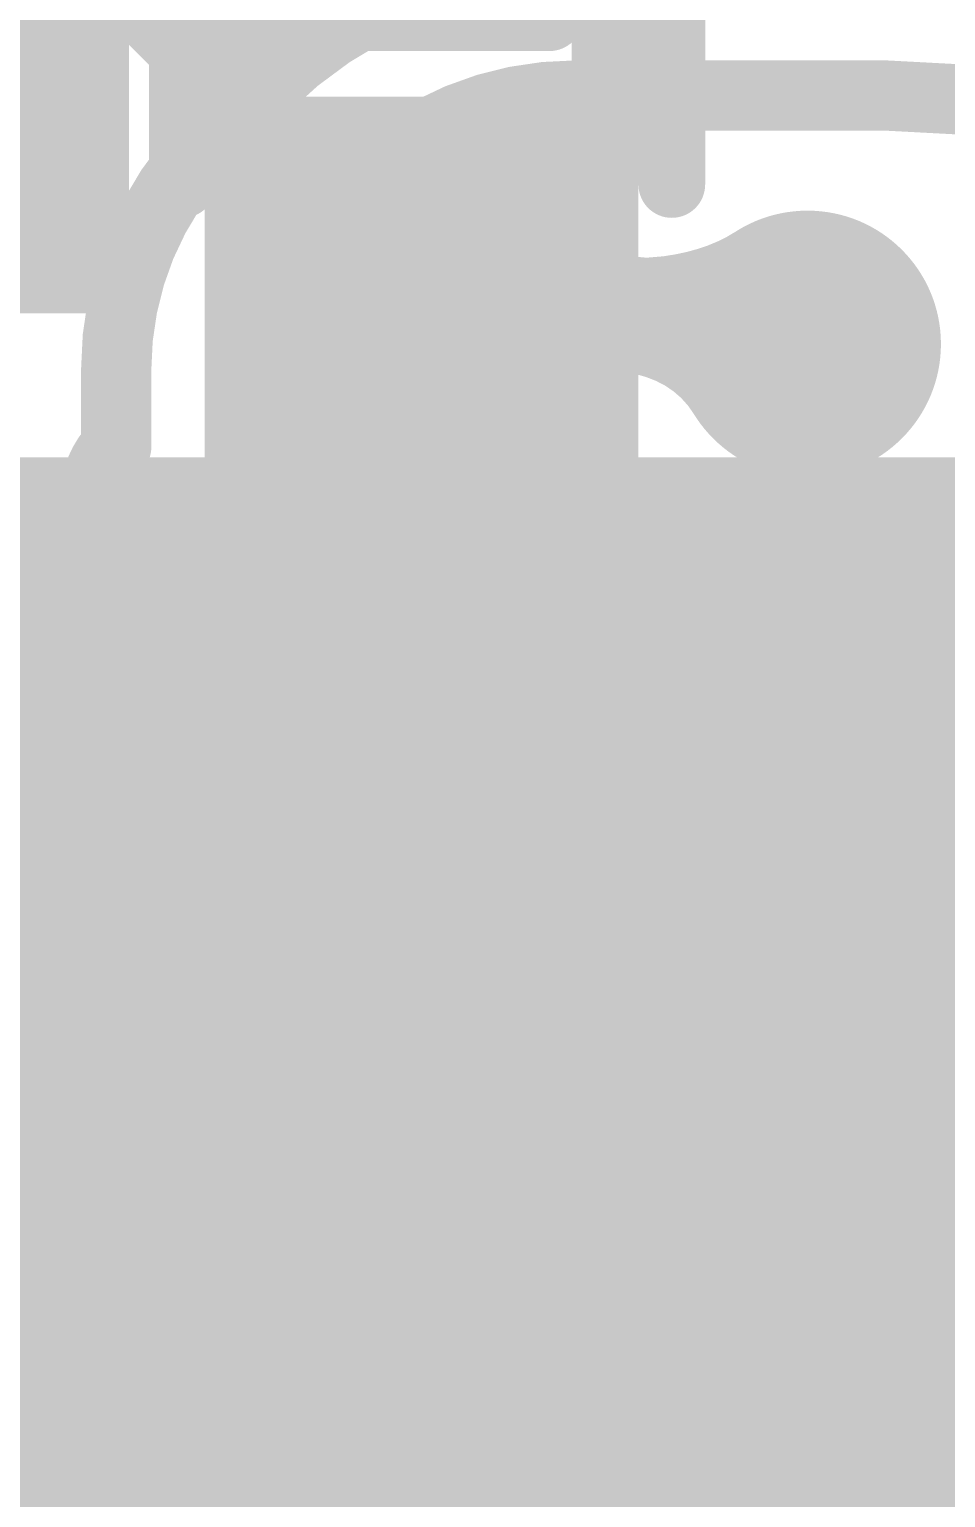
# Model space of a CAD drawing. Header units: inches. Extents: x -0.1 to 94.8, y -0.8 to 67.1.
# Drawn here: x 41.731 to 43.791, y 41.773 to 45.074 of the extents above; entities that cross this region are included whole.
import ezdxf

# ---------------------------------------------------------------- set-up
doc = ezdxf.new("R2010")
doc.units = ezdxf.units.IN
for name, color, linetype in [('Assembly Notes', 56, 'Continuous'), ('Board Layer Stack Bottom Solder', 6, 'Continuous'), ('Bottom Layer', 5, 'Continuous'), ('Bottom Paste', 16, 'Continuous'), ('Layer 1', 76, 'Continuous'), ('Layer 2', 16, 'Continuous'), ('Mechanical 13', 56, 'Continuous'), ('Top Layer', 1, 'Continuous'), ('Top Overlay', 2, 'Continuous'), ('Top Paste', 8, 'Continuous'), ('Top Solder', 216, 'Continuous'), ('Via Holes', 16, 'Continuous')]:
    doc.layers.add(name, color=color, linetype=linetype)
doc.styles.add('Arial', font='', dxfattribs={"height": 0.2})
doc.styles.get('Arial').set_extended_font_data('Arial')

# ---------------------------------------------------------------- blocks, each defined once
blk = doc.blocks.new('0402C_45')
at = {"layer": 'Top Layer'}
for points in [[(-0.9145, -0.305), (-0.9145, 0.305), (-0.2795, 0.305), (-0.2795, -0.305)], [(0.2795, -0.305), (0.2795, 0.305), (0.9145, 0.305), (0.9145, -0.305)]]:
    blk.add_hatch(color=1, dxfattribs=at).paths.add_polyline_path(points)
at = {"layer": 'Top Paste'}
for points in [[(-0.9145, -0.305), (-0.9145, 0.305), (-0.2795, 0.305), (-0.2795, -0.305)], [(0.2795, -0.305), (0.2795, 0.305), (0.9145, 0.305), (0.9145, -0.305)]]:
    blk.add_hatch(color=8, dxfattribs=at).paths.add_polyline_path(points)
at = {"layer": 'Top Solder'}
for points in [[(-1.0161, -0.4066), (-1.0161, 0.4066), (-0.1779, 0.4066), (-0.1779, -0.4066)], [(0.1779, -0.4066), (0.1779, 0.4066), (1.0161, 0.4066), (1.0161, -0.4066)]]:
    blk.add_hatch(color=216, dxfattribs=at).paths.add_polyline_path(points)
at = {"layer": 'Assembly Notes'}
for points in [[(-1, -0.4, 0.15, 0.15, 0), (-1, 0.4, 0.15, 0.15, 0)], [(1, 0.4, 0.15, 0.15, 0), (-1, 0.4, 0.15, 0.15, 0)], [(1, -0.4, 0.15, 0.15, 0), (1, 0.4, 0.15, 0.15, 0)], [(1, -0.4, 0.15, 0.15, 0), (-1, -0.4, 0.15, 0.15, 0)]]:
    blk.add_lwpolyline(points, format="xyseb", dxfattribs=at)
for points in [[(-1.0375, 0.4, 0.075, 0.075, 1), (-0.9625, 0.4, 0.075, 0.075, 1)], [(-1.0375, 0.4, 0.075, 0.075, 1), (-0.9625, 0.4, 0.075, 0.075, 1)], [(0.9625, 0.4, 0.075, 0.075, 1), (1.0375, 0.4, 0.075, 0.075, 1)], [(0.9625, 0.4, 0.075, 0.075, 1), (1.0375, 0.4, 0.075, 0.075, 1)], [(-1.0375, -0.4, 0.075, 0.075, 1), (-0.9625, -0.4, 0.075, 0.075, 1)], [(-1.0375, -0.4, 0.075, 0.075, 1), (-0.9625, -0.4, 0.075, 0.075, 1)], [(0.9625, -0.4, 0.075, 0.075, 1), (1.0375, -0.4, 0.075, 0.075, 1)], [(0.9625, -0.4, 0.075, 0.075, 1), (1.0375, -0.4, 0.075, 0.075, 1)]]:
    blk.add_lwpolyline(points, format="xyseb", close=True, dxfattribs=at)
at = {"layer": 'Top Overlay'}
for points in [[(0.375, 0.55, 0.15, 0.15, 0), (-0.375, 0.55, 0.15, 0.15, 0)], [(0, -0.275, 0.15, 0.15, 0), (0, 0.275, 0.15, 0.15, 0)], [(0.375, -0.55, 0.15, 0.15, 0), (-0.375, -0.55, 0.15, 0.15, 0)]]:
    blk.add_lwpolyline(points, format="xyseb", dxfattribs=at)
for points in [[(-0.4125, 0.55, 0.075, 0.075, 1), (-0.3375, 0.55, 0.075, 0.075, 1)], [(0.3375, 0.55, 0.075, 0.075, 1), (0.4125, 0.55, 0.075, 0.075, 1)], [(-0.0375, 0.275, 0.075, 0.075, 1), (0.0375, 0.275, 0.075, 0.075, 1)], [(-0.0375, -0.275, 0.075, 0.075, 1), (0.0375, -0.275, 0.075, 0.075, 1)], [(-0.4125, -0.55, 0.075, 0.075, 1), (-0.3375, -0.55, 0.075, 0.075, 1)], [(0.3375, -0.55, 0.075, 0.075, 1), (0.4125, -0.55, 0.075, 0.075, 1)]]:
    blk.add_lwpolyline(points, format="xyseb", close=True, dxfattribs=at)
blk = doc.blocks.new('0402C_47')
at = {"layer": 'Top Layer'}
for points in [[(-0.9145, -0.305), (-0.9145, 0.305), (-0.2795, 0.305), (-0.2795, -0.305)], [(0.2795, -0.305), (0.2795, 0.305), (0.9145, 0.305), (0.9145, -0.305)]]:
    blk.add_hatch(color=1, dxfattribs=at).paths.add_polyline_path(points)
at = {"layer": 'Top Paste'}
for points in [[(-0.9145, -0.305), (-0.9145, 0.305), (-0.2795, 0.305), (-0.2795, -0.305)], [(0.2795, -0.305), (0.2795, 0.305), (0.9145, 0.305), (0.9145, -0.305)]]:
    blk.add_hatch(color=8, dxfattribs=at).paths.add_polyline_path(points)
at = {"layer": 'Top Solder'}
for points in [[(-1.0161, -0.4066), (-1.0161, 0.4066), (-0.1779, 0.4066), (-0.1779, -0.4066)], [(0.1779, -0.4066), (0.1779, 0.4066), (1.0161, 0.4066), (1.0161, -0.4066)]]:
    blk.add_hatch(color=216, dxfattribs=at).paths.add_polyline_path(points)
at = {"layer": 'Assembly Notes'}
for points in [[(1, 0.4, 0.15, 0.15, 0), (-1, 0.4, 0.15, 0.15, 0)], [(-1, -0.4, 0.15, 0.15, 0), (-1, 0.4, 0.15, 0.15, 0)], [(1, -0.4, 0.15, 0.15, 0), (1, 0.4, 0.15, 0.15, 0)], [(1, -0.4, 0.15, 0.15, 0), (-1, -0.4, 0.15, 0.15, 0)]]:
    blk.add_lwpolyline(points, format="xyseb", dxfattribs=at)
for points in [[(-1.0375, 0.4, 0.075, 0.075, 1), (-0.9625, 0.4, 0.075, 0.075, 1)], [(-1.0375, 0.4, 0.075, 0.075, 1), (-0.9625, 0.4, 0.075, 0.075, 1)], [(0.9625, 0.4, 0.075, 0.075, 1), (1.0375, 0.4, 0.075, 0.075, 1)], [(0.9625, 0.4, 0.075, 0.075, 1), (1.0375, 0.4, 0.075, 0.075, 1)], [(-1.0375, -0.4, 0.075, 0.075, 1), (-0.9625, -0.4, 0.075, 0.075, 1)], [(-1.0375, -0.4, 0.075, 0.075, 1), (-0.9625, -0.4, 0.075, 0.075, 1)], [(0.9625, -0.4, 0.075, 0.075, 1), (1.0375, -0.4, 0.075, 0.075, 1)], [(0.9625, -0.4, 0.075, 0.075, 1), (1.0375, -0.4, 0.075, 0.075, 1)]]:
    blk.add_lwpolyline(points, format="xyseb", close=True, dxfattribs=at)
at = {"layer": 'Top Overlay'}
for points in [[(0.375, 0.55, 0.15, 0.15, 0), (-0.375, 0.55, 0.15, 0.15, 0)], [(0, -0.275, 0.15, 0.15, 0), (0, 0.275, 0.15, 0.15, 0)], [(0.375, -0.55, 0.15, 0.15, 0), (-0.375, -0.55, 0.15, 0.15, 0)]]:
    blk.add_lwpolyline(points, format="xyseb", dxfattribs=at)
for points in [[(-0.4125, 0.55, 0.075, 0.075, 1), (-0.3375, 0.55, 0.075, 0.075, 1)], [(0.3375, 0.55, 0.075, 0.075, 1), (0.4125, 0.55, 0.075, 0.075, 1)], [(-0.0375, 0.275, 0.075, 0.075, 1), (0.0375, 0.275, 0.075, 0.075, 1)], [(-0.0375, -0.275, 0.075, 0.075, 1), (0.0375, -0.275, 0.075, 0.075, 1)], [(-0.4125, -0.55, 0.075, 0.075, 1), (-0.3375, -0.55, 0.075, 0.075, 1)], [(0.3375, -0.55, 0.075, 0.075, 1), (0.4125, -0.55, 0.075, 0.075, 1)]]:
    blk.add_lwpolyline(points, format="xyseb", close=True, dxfattribs=at)
blk = doc.blocks.new('LQFP128_14_14_____________B_103')
at = {"layer": 'Board Layer Stack Bottom Solder'}
for points in [[(2.7734, -6.8984), (3.2266, -6.8984), (3.2266, -9.1016), (2.7734, -9.1016)], [(3.1734, -6.8984), (3.6266, -6.8984), (3.6266, -9.1016), (3.1734, -9.1016)], [(3.5734, -6.8984), (4.0266, -6.8984), (4.0266, -9.1016), (3.5734, -9.1016)], [(3.9734, -6.8984), (4.4266, -6.8984), (4.4266, -9.1016), (3.9734, -9.1016)], [(4.3734, -6.8984), (4.8266, -6.8984), (4.8266, -9.1016), (4.3734, -9.1016)], [(4.7734, -6.8984), (5.2266, -6.8984), (5.2266, -9.1016), (4.7734, -9.1016)]]:
    blk.add_hatch(color=6, dxfattribs=at).paths.add_polyline_path(points)
at = {"layer": 'Bottom Layer'}
for points in [[(2.875, -7), (3.125, -7), (3.125, -9), (2.875, -9)], [(3.275, -7), (3.525, -7), (3.525, -9), (3.275, -9)], [(3.675, -7), (3.925, -7), (3.925, -9), (3.675, -9)], [(4.075, -7), (4.325, -7), (4.325, -9), (4.075, -9)], [(4.475, -7), (4.725, -7), (4.725, -9), (4.475, -9)], [(4.875, -7), (5.125, -7), (5.125, -9), (4.875, -9)]]:
    blk.add_hatch(color=5, dxfattribs=at).paths.add_polyline_path(points)
at = {"layer": 'Bottom Paste'}
for points in [[(2.875, -7), (3.125, -7), (3.125, -9), (2.875, -9)], [(3.275, -7), (3.525, -7), (3.525, -9), (3.275, -9)], [(3.675, -7), (3.925, -7), (3.925, -9), (3.675, -9)], [(4.075, -7), (4.325, -7), (4.325, -9), (4.075, -9)], [(4.475, -7), (4.725, -7), (4.725, -9), (4.475, -9)], [(4.875, -7), (5.125, -7), (5.125, -9), (4.875, -9)]]:
    blk.add_hatch(color=16, dxfattribs=at).paths.add_polyline_path(points)
at = {"layer": 'Mechanical 13'}
blk.add_lwpolyline([(-7, -7, 0.12, 0.12, 0), (7, -7, 0.12, 0.12, 0)], format="xyseb", dxfattribs=at)

msp = doc.modelspace()

# ---------------------------------------------------------------- hatches: boundary and pattern name
at = {"layer": 'Bottom Layer'}
h = msp.add_hatch(color=5, dxfattribs=at)
edge = h.paths.add_edge_path()
edge.add_arc((43.48, 44.3662), 0.3, 0, 360)
for points in [[(42.601, 41.855), (42.5581, 42.013), (42.802, 42.013), (42.759, 41.855)], [(43.001, 41.855), (42.958, 42.013), (43.202, 42.013), (43.159, 41.855)]]:
    msp.add_hatch(color=5, dxfattribs=at).paths.add_polyline_path(points)
at = {"layer": 'Layer 1'}
h = msp.add_hatch(color=76, dxfattribs=at)
edge = h.paths.add_edge_path()
edge.add_arc((43.48, 44.3662), 0.3, 0, 360)
at = {"layer": 'Layer 2'}
h = msp.add_hatch(color=16, dxfattribs=at)
edge = h.paths.add_edge_path()
edge.add_arc((43.48, 44.3662), 0.3, 0, 360)
at = {"layer": 'Top Layer'}
for points in [[(50.65, 55.75), (50.65, 51.1539), (50.5253, 51.0705), (50.5145, 51.075), (50.3355, 51.075), (50.1701, 51.0065), (50.0435, 50.8799), (49.975, 50.7145), (49.975, 50.5355), (50.0435, 50.3701), (50.1701, 50.2435), (50.3355, 50.175), (50.5145, 50.175), (50.5253, 50.1795), (50.65, 50.0961), (50.65, 43.525), (48.725, 41.6), (34.1, 41.6), (33.35, 40.85), (27.9, 40.85), (27.15, 41.6), (26.6, 41.6), (16.4, 41.6), (16.4, 44.65), (21.15, 44.65), (24, 47.5), (24, 48.75), (27.25, 52), (28.05, 52), (29.925, 53.875), (29.925, 54.6096), (32.15, 57.5), (33.1, 57.5), (33.1, 56.825), (32.4, 55.675), (32.2627, 55.465), (31.9155, 55.465), (31.9155, 55.31), (32.0929, 55.31), (32.0929, 54.71), (31.9155, 54.71), (31.9155, 54.555), (32, 54.555), (32, 53.9809), (31.934, 53.8215), (31.934, 53.6425), (32, 53.4831), (32, 52.95), (32.25, 52.95), (32.25, 52.4), (32, 52.4), (32, 51.9316), (31.9722, 51.9038), (31.9037, 51.7384), (31.9037, 51.5594), (31.9722, 51.394), (32, 51.3662), (32, 51.1614), (31.9685, 51.1299), (31.9, 50.9645), (31.9, 50.7855), (31.9511, 50.6621), (31.8959, 50.5448), (31.8644, 50.5121), (30.78, 50.5121), (30.78, 50.3347), (30.18, 50.3347), (30.18, 50.5121), (28.9769, 50.5121), (28.9769, 50.185), (29.1543, 50.185), (29.1543, 49.585), (28.9769, 49.585), (28.9769, 49.3125), (28.6875, 49.3125), (27.625, 48.25), (27.625, 45.375), (29.75, 43.25), (33, 43.25), (33.5, 43.75), (47.25, 43.75), (48, 44.5), (48, 48.5013), (48.15, 48.5949), (48.2342, 48.56), (48.4132, 48.56), (48.5786, 48.6285), (48.7052, 48.7551), (48.7737, 48.9205), (48.7737, 49.0995), (48.7052, 49.2649), (48.5786, 49.3915), (48.4132, 49.46), (48.2342, 49.46), (48.15, 49.4251), (48, 49.5187), (48, 50.5765), (48.15, 50.6386), (48.1701, 50.6185), (48.3355, 50.55), (48.3397, 50.4), (48.325, 50.3645), (48.325, 50.1855), (48.3935, 50.0201), (48.5201, 49.8935), (48.6855, 49.825), (48.8645, 49.825), (49.0299, 49.8935), (49.1565, 50.0201), (49.225, 50.1855), (49.225, 50.3645), (49.1565, 50.5299), (49.0299, 50.6565), (48.8645, 50.725), (48.8603, 50.875), (48.875, 50.9105), (48.875, 51.0895), (48.8471, 51.1569), (48.9473, 51.3069), (49.1321, 51.3069), (49.1321, 52.51), (48.9547, 52.51), (48.9547, 53.11), (49.1321, 53.11), (49.1321, 54.3131), (48.805, 54.3131), (48.805, 54.1357), (48.205, 54.1357), (48.205, 54.3131), (48, 54.3131), (48, 55.5), (46.3, 57.2), (43.7, 57.2), (43.375, 57.525), (43.375, 57.8251), (43.7999, 58.25), (48.15, 58.25)], [(43.1769, 44.3082), (43.1294, 44.307), (43.0869, 44.3034), (43.0494, 44.2974), (43.0169, 44.289), (42.9894, 44.2783), (42.9669, 44.2651), (42.9494, 44.2496), (42.9369, 44.2316), (42.9294, 44.2113), (42.9269, 44.1886), (42.9239, 44.6832), (42.927, 44.6594), (42.935, 44.6382), (42.948, 44.6194), (42.9659, 44.6032), (42.9887, 44.5894), (43.0165, 44.5782), (43.0492, 44.5694), (43.0868, 44.5632), (43.1294, 44.5594), (43.1769, 44.5582)], [(43.0695, 44.5582), (43.0997, 44.5588), (43.1566, 44.5636), (43.1832, 44.5679), (43.2087, 44.5733), (43.2329, 44.58), (43.256, 44.5878), (43.2779, 44.5969), (43.2986, 44.6072), (43.318, 44.6187), (43.2243, 44.2093), (43.2112, 44.2281), (43.1961, 44.2449), (43.1791, 44.2597), (43.1602, 44.2726), (43.1393, 44.2835), (43.1165, 44.2923), (43.0917, 44.2993), (43.065, 44.3042), (43.0363, 44.3072), (43.0057, 44.3082)]]:
    msp.add_hatch(color=1, dxfattribs=at).paths.add_polyline_path(points)
h = msp.add_hatch(color=1, dxfattribs=at)
edge = h.paths.add_edge_path()
edge.add_arc((43.48, 44.3662), 0.3, 0, 360)
at = {"layer": 'Via Holes'}
h = msp.add_hatch(color=7, dxfattribs=at)
edge = h.paths.add_edge_path()
edge.add_arc((43.48, 44.3662), 0.15, 0, 360)

# ---------------------------------------------------------------- linework, layer by layer
at = {"layer": 'Bottom Layer'}
for points in [[(42.2572, 44.9428, 0.158, 0.158, -0.198912), (42.9578, 45.233, 0.158, 0.158, 0)], [(43.6524, 45.233, 0.158, 0.158, -0.154569), (45.0856, 44.7722, 0.158, 0.158, 0)], [(42.1397, 44.8253, 0.158, 0.158, 0), (42.2572, 44.9428, 0.158, 0.158, 0)], [(42.475, 44.725, 0.158, 0.158, -0.198912), (42.9578, 44.925, 0.158, 0.158, 0)], [(42.9578, 44.925, 0.158, 0.158, 0), (43.6546, 44.925, 0.158, 0.158, 0)], [(43.6546, 44.925, 0.158, 0.158, 0), (43.6572, 44.925, 0.158, 0.158, 0)], [(43.6572, 44.925, 0.158, 0.158, -0.152865), (44.9079, 44.5202, 0.158, 0.158, 0)], [(41.926, 44.3094, 0.158, 0.158, -0.198788), (42.1394, 44.825, 0.158, 0.158, 0)], [(42.1394, 44.825, 0.158, 0.158, 0), (42.1397, 44.8253, 0.158, 0.158, 0)], [(42.1394, 44.825, 0.158, 0.158, -0.000119), (42.1397, 44.8253, 0.158, 0.158, 0)], [(42.3575, 44.6075, 0.158, 0.158, 0), (42.475, 44.725, 0.158, 0.158, 0)], [(42.234, 44.3094, 0.158, 0.158, -0.198912), (42.3575, 44.6075, 0.158, 0.158, 0)], [(43.48, 44.3662, 0.25, 0.25, 0), (43.48, 44.3662, 0.25, 0.25, 0)], [(43.48, 43.01, 0.25, 0.25, 0), (43.48, 44.3662, 0.25, 0.25, 0)], [(41.926, 44.135, 0.158, 0.158, 0), (41.926, 44.3094, 0.158, 0.158, 0)], [(42.234, 44.135, 0.158, 0.158, 0), (42.234, 44.3094, 0.158, 0.158, 0)], [(41.88, 44.0239, 0.158, 0.158, -0.198912), (41.926, 44.135, 0.158, 0.158, 0)], [(42.234, 44.135, 0.158, 0.158, -0.198912), (42.28, 44.0239, 0.158, 0.158, 0)], [(41.88, 43.01, 0.158, 0.158, 0), (41.88, 44.0239, 0.158, 0.158, 0)], [(42.28, 43.01, 0.158, 0.158, 0), (42.28, 44.0239, 0.158, 0.158, 0)], [(42.68, 41.6539, 0.158, 0.158, 0), (42.68, 43.01, 0.158, 0.158, 0)], [(43.08, 41.4318, 0.158, 0.158, 0), (43.08, 43.01, 0.158, 0.158, 0)]]:
    msp.add_lwpolyline(points, format="xyseb", dxfattribs=at)
for points in [[(42.2177, 44.9428, 0.079, 0.079, 1), (42.2967, 44.9428, 0.079, 0.079, 1)], [(42.2177, 44.9428, 0.079, 0.079, 1), (42.2967, 44.9428, 0.079, 0.079, 1)], [(42.9183, 44.925, 0.079, 0.079, 1), (42.9973, 44.925, 0.079, 0.079, 1)], [(42.9183, 44.925, 0.079, 0.079, 1), (42.9973, 44.925, 0.079, 0.079, 1)], [(43.6151, 44.925, 0.079, 0.079, 1), (43.6941, 44.925, 0.079, 0.079, 1)], [(43.6151, 44.925, 0.079, 0.079, 1), (43.6941, 44.925, 0.079, 0.079, 1)], [(43.6177, 44.925, 0.079, 0.079, 1), (43.6967, 44.925, 0.079, 0.079, 1)], [(43.6177, 44.925, 0.079, 0.079, 1), (43.6967, 44.925, 0.079, 0.079, 1)], [(42.0999, 44.825, 0.079, 0.079, 1), (42.1789, 44.825, 0.079, 0.079, 1)], [(42.0999, 44.825, 0.079, 0.079, 1), (42.1789, 44.825, 0.079, 0.079, 1)], [(42.0999, 44.825, 0.079, 0.079, 1), (42.1789, 44.825, 0.079, 0.079, 1)], [(42.1002, 44.8253, 0.079, 0.079, 1), (42.1792, 44.8253, 0.079, 0.079, 1)], [(42.1002, 44.8253, 0.079, 0.079, 1), (42.1792, 44.8253, 0.079, 0.079, 1)], [(42.1002, 44.8253, 0.079, 0.079, 1), (42.1792, 44.8253, 0.079, 0.079, 1)], [(42.4355, 44.725, 0.079, 0.079, 1), (42.5145, 44.725, 0.079, 0.079, 1)], [(42.4355, 44.725, 0.079, 0.079, 1), (42.5145, 44.725, 0.079, 0.079, 1)], [(42.318, 44.6075, 0.079, 0.079, 1), (42.397, 44.6075, 0.079, 0.079, 1)], [(42.318, 44.6075, 0.079, 0.079, 1), (42.397, 44.6075, 0.079, 0.079, 1)], [(43.4175, 44.3662, 0.125, 0.125, 1), (43.5425, 44.3662, 0.125, 0.125, 1)], [(43.4175, 44.3662, 0.125, 0.125, 1), (43.5425, 44.3662, 0.125, 0.125, 1)], [(43.4175, 44.3662, 0.125, 0.125, 1), (43.5425, 44.3662, 0.125, 0.125, 1)], [(41.8865, 44.3094, 0.079, 0.079, 1), (41.9655, 44.3094, 0.079, 0.079, 1)], [(41.8865, 44.3094, 0.079, 0.079, 1), (41.9655, 44.3094, 0.079, 0.079, 1)], [(42.1945, 44.3094, 0.079, 0.079, 1), (42.2735, 44.3094, 0.079, 0.079, 1)], [(42.1945, 44.3094, 0.079, 0.079, 1), (42.2735, 44.3094, 0.079, 0.079, 1)], [(41.8865, 44.135, 0.079, 0.079, 1), (41.9655, 44.135, 0.079, 0.079, 1)], [(41.8865, 44.135, 0.079, 0.079, 1), (41.9655, 44.135, 0.079, 0.079, 1)], [(42.1945, 44.135, 0.079, 0.079, 1), (42.2735, 44.135, 0.079, 0.079, 1)], [(42.1945, 44.135, 0.079, 0.079, 1), (42.2735, 44.135, 0.079, 0.079, 1)], [(41.8405, 44.0239, 0.079, 0.079, 1), (41.9195, 44.0239, 0.079, 0.079, 1)], [(41.8405, 44.0239, 0.079, 0.079, 1), (41.9195, 44.0239, 0.079, 0.079, 1)], [(42.2405, 44.0239, 0.079, 0.079, 1), (42.3195, 44.0239, 0.079, 0.079, 1)], [(42.2405, 44.0239, 0.079, 0.079, 1), (42.3195, 44.0239, 0.079, 0.079, 1)], [(43.4175, 43.01, 0.125, 0.125, 1), (43.5425, 43.01, 0.125, 0.125, 1)], [(41.8405, 43.01, 0.079, 0.079, 1), (41.9195, 43.01, 0.079, 0.079, 1)], [(42.2405, 43.01, 0.079, 0.079, 1), (42.3195, 43.01, 0.079, 0.079, 1)], [(42.6405, 43.01, 0.079, 0.079, 1), (42.7195, 43.01, 0.079, 0.079, 1)], [(43.0405, 43.01, 0.079, 0.079, 1), (43.1195, 43.01, 0.079, 0.079, 1)]]:
    msp.add_lwpolyline(points, format="xyseb", close=True, dxfattribs=at)
at = {"layer": 'Layer 2'}
for points in [[(41.575, 45.525, 0.15, 0.15, 0), (42.2, 44.9, 0.15, 0.15, 0)], [(42.2, 39.11, 0.15, 0.15, 0), (42.2, 44.9, 0.15, 0.15, 0)]]:
    msp.add_lwpolyline(points, format="xyseb", dxfattribs=at)
msp.add_lwpolyline([(42.1625, 44.9, 0.075, 0.075, 1), (42.2375, 44.9, 0.075, 0.075, 1)], format="xyseb", close=True, dxfattribs=at)
msp.add_lwpolyline([(42.1625, 44.9, 0.075, 0.075, 1), (42.2375, 44.9, 0.075, 0.075, 1)], format="xyseb", close=True, dxfattribs=at)
at = {"layer": 'Top Layer'}
for points in [[(42.625, 43.3464, 0.25, 0.25, 0), (42.625, 44.503, 0.25, 0.25, 0)], [(42.625, 44.503, 0.25, 0.25, 0), (42.6948, 44.4332, 0.25, 0.25, 0)], [(42.6948, 44.4332, 0.25, 0.25, 0), (43.413, 44.4332, 0.25, 0.25, 0)], [(43.413, 44.4332, 0.25, 0.25, 0), (43.48, 44.3662, 0.25, 0.25, 0)], [(42.4786, 43.2, 0.25, 0.25, 0), (42.625, 43.3464, 0.25, 0.25, 0)], [(39.5, 43.2, 0.25, 0.25, 0), (42.4786, 43.2, 0.25, 0.25, 0)]]:
    msp.add_lwpolyline(points, format="xyseb", dxfattribs=at)
for points in [[(42.5625, 44.503, 0.125, 0.125, 1), (42.6875, 44.503, 0.125, 0.125, 1)], [(42.5625, 44.503, 0.125, 0.125, 1), (42.6875, 44.503, 0.125, 0.125, 1)], [(42.6323, 44.4332, 0.125, 0.125, 1), (42.7573, 44.4332, 0.125, 0.125, 1)], [(42.6323, 44.4332, 0.125, 0.125, 1), (42.7573, 44.4332, 0.125, 0.125, 1)], [(43.3505, 44.4332, 0.125, 0.125, 1), (43.4755, 44.4332, 0.125, 0.125, 1)], [(43.3505, 44.4332, 0.125, 0.125, 1), (43.4755, 44.4332, 0.125, 0.125, 1)], [(43.4175, 44.3662, 0.125, 0.125, 1), (43.5425, 44.3662, 0.125, 0.125, 1)], [(42.5625, 43.3464, 0.125, 0.125, 1), (42.6875, 43.3464, 0.125, 0.125, 1)], [(42.5625, 43.3464, 0.125, 0.125, 1), (42.6875, 43.3464, 0.125, 0.125, 1)], [(42.4161, 43.2, 0.125, 0.125, 1), (42.5411, 43.2, 0.125, 0.125, 1)], [(42.4161, 43.2, 0.125, 0.125, 1), (42.5411, 43.2, 0.125, 0.125, 1)]]:
    msp.add_lwpolyline(points, format="xyseb", close=True, dxfattribs=at)

# ---------------------------------------------------------------- block references
msp.add_blockref('LQFP128_14_14_____________B_103', (38.88, 51.01))
at = {"rotation": 270}
for name, p in [('0402C_45', (41.48, 45.51)), ('0402C_47', (42.625, 45.1))]:
    msp.add_blockref(name, p, dxfattribs=at)

# ---------------------------------------------------------------- texts
at = {"layer": 'Top Overlay', "style": 'Arial'}
for s, p in [('C17', (41.7999, 42.1503)), ('C18', (43.1499, 41.7253))]:
    msp.add_text(s, height=0.8, rotation=90, dxfattribs=at).set_placement(p)

doc.saveas('drawing.dxf')
